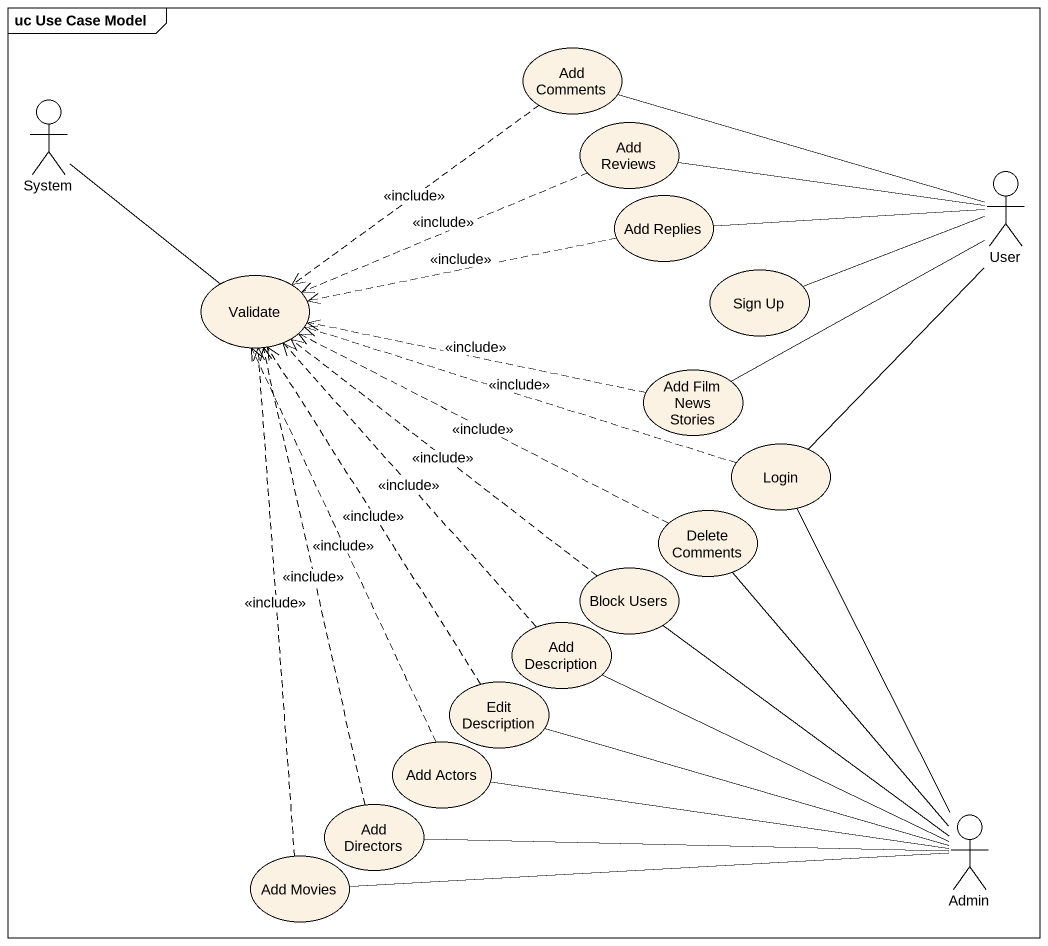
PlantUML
@startuml
mainframe uc Use Case Model
usecase "Add Comments" as Add_Comments
actor System
usecase "Add Reviews" as Add_Reviews
actor User
usecase "Add Replies" as Add_Replies
usecase Validate
usecase "Sign Up" as Sign_Up
usecase "Add Film News Stories" as Add_Film_News_Stories
usecase Login
usecase "Delete Comments" as Delete_Comments
usecase "Block Users" as Block_Users
usecase "Add Description" as Add_Description
usecase "Edit Description" as Edit_Description
usecase "Add Actors" as Add_Actors
usecase "Add Directors" as Add_Directors
actor Admin
usecase "Add Movies" as Add_Movies
Add_Comments -right- User
Add_Comments ..> Validate : <<include>>
System -- Validate
Add_Reviews -right- User
Add_Reviews .left.> Validate : <<include>>
User -left- Add_Film_News_Stories
Add_Replies -right- User
Add_Replies .left.> Validate : <<include>>
Sign_Up -right- User
Add_Film_News_Stories .left.> Validate : <<include>>
Login -up- User
Login .left.> Validate : <<include>>
Login -- Admin
Delete_Comments .left.> Validate : <<include>>
Block_Users .up.> Validate : <<include>>
Block_Users -- Admin
Add_Description .up.> Validate : <<include>>
Add_Description -right- Admin
Edit_Description .up.> Validate : <<include>>
Edit_Description -right- Admin
Add_Actors .up.> Validate : <<include>>
Add_Actors -right- Admin
Add_Directors .up.> Validate : <<include>>
Add_Directors -right- Admin
Admin -up- Delete_Comments
Add_Movies .up.> Validate : <<include>>
Add_Movies -right- Admin
@enduml
